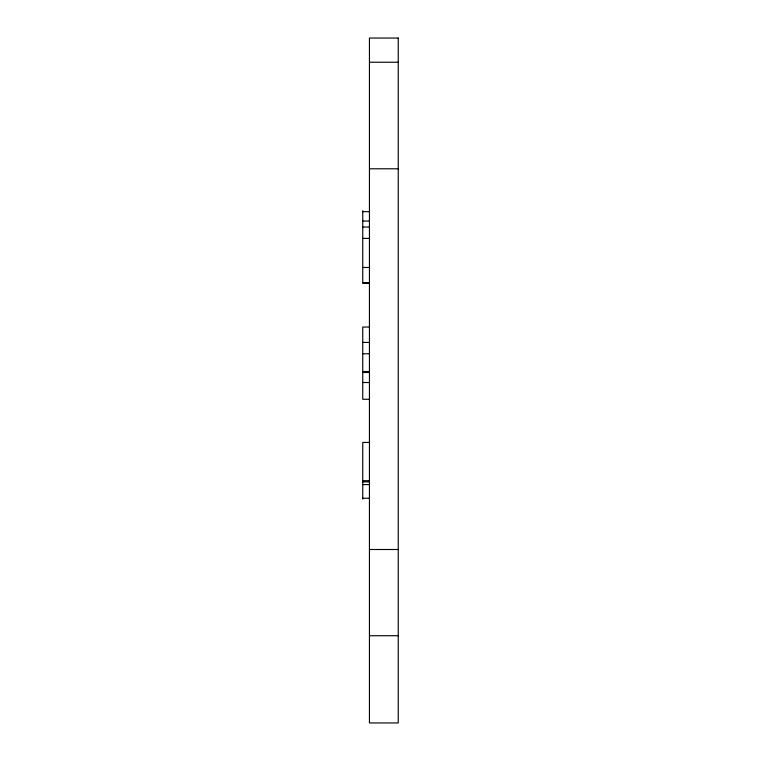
<?xml version="1.0" encoding="UTF-8"?>
<svg xmlns="http://www.w3.org/2000/svg" width="761" height="761" viewBox="0 0 761 761"><rect width="100%" height="100%" fill="white"/><g stroke="black" fill="none" stroke-linecap="round" stroke-linejoin="round"><path stroke-width="1.14" d="M369.446 62.231L398.25 62.231M369.446 168.79L398.25 168.79M362.75 211.663L369.446 211.663M362.75 221.032L369.446 221.032M362.75 227.044L369.446 227.044M362.75 238.393L369.446 238.393M362.75 267.472L369.446 267.472M362.75 282.854L369.446 282.854M369.446 283.159L362.75 283.159L362.75 210.711M369.446 327.049L362.75 327.049L362.75 399.268L369.446 399.268M362.75 342.431L369.446 342.431M362.75 353.779L369.446 353.779M362.75 371.52L369.446 371.52M362.75 371.825L369.446 371.825M362.75 372.49L369.446 372.49M362.75 382.517L369.446 382.517M369.446 442.436L362.75 442.436L362.75 499.159M362.75 480.695L369.446 480.695M362.75 481.875L369.446 481.875M362.75 484.586L369.446 484.586M362.75 498.246L369.446 498.246M369.446 549.499L398.25 549.499M369.446 635.73L398.25 635.73M398.25 38.05L369.446 38.05L369.446 722.95L398.25 722.95L398.25 38.05"/></g></svg>
